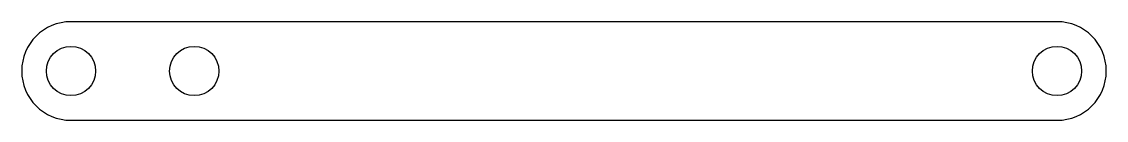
# Model space of a CAD drawing. Header units: millimetres. Extents: x -2 to 42, y -2 to 2.
import ezdxf

# ---------------------------------------------------------------- set-up
doc = ezdxf.new("R2010")
doc.units = ezdxf.units.MM

msp = doc.modelspace()

# ---------------------------------------------------------------- linework, layer by layer
at = {"color": 7, "linetype": 'Continuous', "lineweight": 25}
for p, q in [((40, 2), (0, 2)), ((0, -2), (40, -2))]:
    msp.add_line(p, q, dxfattribs=at)
for centre in [(0, 0), (5, 0), (40, 0)]:
    msp.add_circle(centre, 1, dxfattribs=at)
for centre, start, end in [((0, 0), 90, 270), ((40, 0), 270, 90)]:
    msp.add_arc(centre, 2, start, end, dxfattribs=at)

doc.saveas('drawing.dxf')
